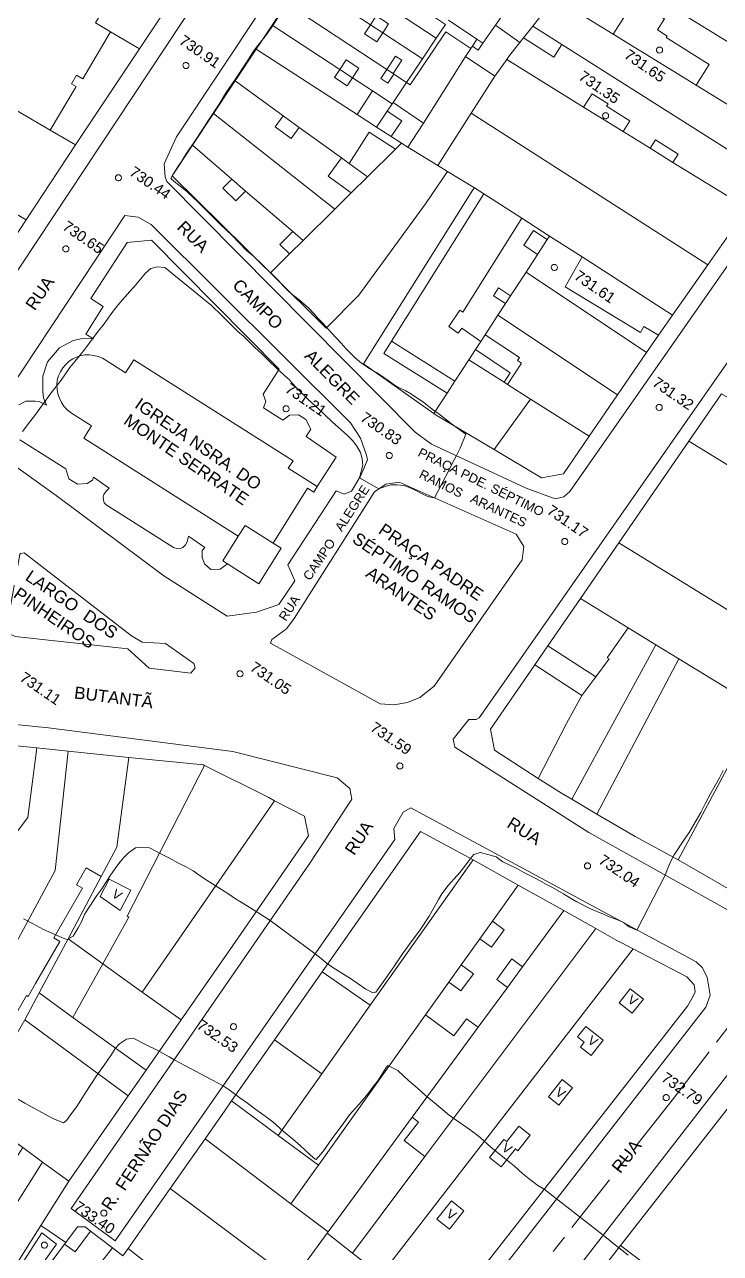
# Model space of a CAD drawing. Header units: metres. Extents: x 322294 to 7190115, y 7390841 to 10157759.
# Drawn here: x 322822.5 to 322936.9, y 7393247.5 to 7393449.4 of the extents above; entities that cross this region are included whole.
import ezdxf
from ezdxf.enums import TextEntityAlignment as Align

# ---------------------------------------------------------------- set-up
doc = ezdxf.new("R2010")
doc.units = ezdxf.units.M
doc.linetypes.add('T09', pattern=[17, 10, -2, 3, -2])
doc.layers.get('0').update_dxf_attribs({"lineweight": 18})
for name, color, linetype, lineweight in [('100_SIST_VIARIO_MEIO_FIO', 1, 'Continuous', 18), ('106_PRACAS_PARQUES_TOP', 7, 'Continuous', 18), ('160_P_SIMP_ASF_TOP', 7, 'Continuous', 18), ('206_MURO_E_MURO_ARRIMO', 7, 'Continuous', 18), ('214_PROJ_BEIRAL_EDIF', 10, 'Continuous', 18), ('216_EDIF_NOTAVEL', 2, 'Continuous', 18), ('218_EDIF_NOTAVEL_TOP', 7, 'Continuous', 18), ('508_LM_SETOR_FISCAL', 136, 'T09', 18), ('604_CURVA_INTERM', 7, 'Continuous', 18), ('606_PTO_COTADO', 7, 'Continuous', 18), ('608_PTO_COTADO_INTERVIA', 1, 'Continuous', 18), ('626_SEGM_CURVA_INTERM', 7, 'Continuous', 18)]:
    doc.layers.add(name, color=color, linetype=linetype, lineweight=lineweight)
doc.styles.add('Style-Arial', font='arial.ttf', dxfattribs={"height": 1.75})

# ---------------------------------------------------------------- blocks, each defined once
blk = doc.blocks.new('SP09')
at = {"color": 0, "linetype": 'Continuous'}
blk.add_lwpolyline([(-0.03, -0.51), (-0.14, -0.49), (-0.24, -0.46), (-0.31, -0.42), (-0.35, -0.39), (-0.42, -0.31), (-0.47, -0.24), (-0.51, -0.15), (-0.52, -0.09), (-0.52, 0.03), (-0.51, 0.11), (-0.48, 0.2), (-0.44, 0.27), (-0.4, 0.33), (-0.32, 0.39), (-0.23, 0.44), (-0.15, 0.48), (-0.1, 0.48), (-0.03, 0.48), (0.08, 0.48), (0.19, 0.44), (0.27, 0.4), (0.35, 0.32), (0.41, 0.23), (0.46, 0.11), (0.48, 0.03), (0.48, -0.03), (0.47, -0.08), (0.44, -0.21), (0.38, -0.3), (0.31, -0.38), (0.23, -0.44), (0.1, -0.49), (0.02, -0.51)], close=True, dxfattribs=at)
blk = doc.blocks.new('SP10')
at = {"color": 0, "linetype": 'Continuous'}
blk.add_lwpolyline([(-0.03, -0.51), (-0.14, -0.49), (-0.24, -0.46), (-0.31, -0.42), (-0.35, -0.39), (-0.42, -0.31), (-0.47, -0.24), (-0.51, -0.15), (-0.52, -0.09), (-0.52, 0.03), (-0.51, 0.11), (-0.48, 0.2), (-0.44, 0.27), (-0.4, 0.33), (-0.32, 0.39), (-0.23, 0.44), (-0.15, 0.48), (-0.1, 0.48), (-0.03, 0.48), (0.08, 0.48), (0.19, 0.44), (0.27, 0.4), (0.35, 0.32), (0.41, 0.23), (0.46, 0.11), (0.48, 0.03), (0.48, -0.03), (0.47, -0.08), (0.44, -0.21), (0.38, -0.3), (0.31, -0.38), (0.23, -0.44), (0.1, -0.49), (0.02, -0.51)], close=True, dxfattribs=at)

msp = doc.modelspace()

# ---------------------------------------------------------------- linework, layer by layer
at = {"layer": '100_SIST_VIARIO_MEIO_FIO'}
for points in [[(322716.848, 7393544.466), (322784.438, 7393504.341), (322852.286, 7393464.245), (322853.64, 7393457.744), (322808.55, 7393389.808), (322806.057, 7393388.209), (322803.095, 7393388.157), (322801.716, 7393388.735), (322698.636, 7393453.14), (322664.209, 7393474.615), (322663.254, 7393476.628), (322663.354, 7393478.853), (322663.8, 7393479.879), (322711.666, 7393543.317), (322713.616, 7393544.405), (322716.574, 7393544.536)], [(322847.495, 7393430.969), (322845.464, 7393426.544), (322845.645, 7393424.317), (322845.906, 7393423.614), (322886.75, 7393382.448), (322889.405, 7393380.496), (322905.017, 7393373.258), (322909.758, 7393371.497), (322911.202, 7393371.824), (322912.169, 7393372.7), (322968.022, 7393452.599), (322971.487, 7393457.984), (322971.647, 7393460.947), (322970.342, 7393463.613), (322969.787, 7393464.177), (322900.535, 7393503.328), (322898.313, 7393503.566), (322896.173, 7393502.921), (322894.452, 7393501.494), (322875.46, 7393472.999)], [(322878.898, 7393377.913), (322877.82, 7393375.316), (322876.258, 7393372.759), (322875.088, 7393372.282), (322873.722, 7393372.788), (322865.791, 7393360.626), (322866.942, 7393358.018), (322864.301, 7393354.156), (322860.633, 7393352.866), (322855.85, 7393352.207), (322845.395, 7393358.813), (322827.712, 7393372.044), (322821.9, 7393376.226), (322817.819, 7393379.062), (322816.645, 7393381.621), (322816.793, 7393384.19), (322817.153, 7393385.195), (322839.014, 7393418.045), (322841.21, 7393417.766), (322843.336, 7393416.547), (322876.094, 7393383.956), (322877.758, 7393381.469), (322878.76, 7393378.65)], [(322902.549, 7393343.039), (322945.561, 7393404.558), (322947.631, 7393405.283), (322948.668, 7393405.029), (323009.123, 7393371.884), (323044.468, 7393352.023), (323044.917, 7393349.062), (323044.854, 7393346.816), (323044.33, 7393344.883), (323002.717, 7393326.797), (322944.001, 7393302), (322941.05, 7393302.324), (322915.304, 7393316.696), (322893.281, 7393330.69), (322892.983, 7393331.984), (322895.546, 7393335.227), (322896.788, 7393335.217), (322897.281, 7393335.509)], [(322866.839, 7393351.854), (322865.571, 7393350.147), (322863.183, 7393348.354), (322862.951, 7393347.787), (322880.997, 7393337.83), (322883.235, 7393337.655), (322885.452, 7393338.007), (322887.525, 7393338.867), (322889.87, 7393340.718), (322904.343, 7393361.443), (322904.599, 7393363.641), (322903.349, 7393365.698), (322884.121, 7393374.219), (322881.915, 7393373.877), (322880.049, 7393372.65)], [(322821.739, 7393362.322), (322819.6, 7393350.545), (322820.048, 7393349.309), (322820.979, 7393348.886), (322839.511, 7393346.872), (322842.97, 7393343.663), (322849.83, 7393342.853), (322850.546, 7393343.737), (322850.366, 7393344.417), (322845.709, 7393347.736), (322841.87, 7393347.952), (322840.069, 7393348.987), (322822.434, 7393362.61), (322821.835, 7393362.522)]]:
    msp.add_lwpolyline(points, close=True, dxfattribs=at)
for points in [[(322845.82, 7393277.494), (322869.308, 7393311.441), (322876.311, 7393322.163), (322875.992, 7393323.913), (322873.887, 7393325.643), (322856.731, 7393329.988), (322826.451, 7393333.86), (322785.221, 7393338.05), (322784.035, 7393337.27), (322779.64, 7393321.72)], [(322898.812, 7393242.082), (322934.533, 7393287.957), (322935.258, 7393289.937), (322934.773, 7393292.918), (322933.916, 7393294.489), (322932.921, 7393295.397), (322886.008, 7393320.7), (322884.754, 7393319.999), (322883.209, 7393317.349), (322883.417, 7393315.522), (322853.356, 7393272.459)], [(323070.468, 7393193.482), (323070.103, 7393196.95), (323034.553, 7393237.294), (323031.912, 7393239.941), (323029.035, 7393242.338), (323025.949, 7393244.464), (323022.007, 7393246.63), (322979.757, 7393269.771), (322950.786, 7393285.594), (322948.179, 7393286.065), (322945.294, 7393285.586), (322944.425, 7393284.945), (322906.903, 7393236.675)]]:
    msp.add_lwpolyline(points, dxfattribs=at)
at = {"layer": '100_SIST_VIARIO_MEIO_FIO', "flags": 128}
for points in [[(322853.356, 7393272.459), (322837.382, 7393249.577), (322830.177, 7393254.885), (322845.82, 7393277.494)], [(322823.156, 7393242.571), (322827.739, 7393249.036), (322825.346, 7393250.891), (322818.776, 7393240.639)]]:
    msp.add_lwpolyline(points, dxfattribs=at)
at = {"layer": '206_MURO_E_MURO_ARRIMO'}
for p, q in [((322899.946, 7393449.309), (322903.146, 7393453.859)), ((322892.212, 7393450.15), (322896.9, 7393447.031)), ((322830.897, 7393429.632), (322841.383, 7393445.437)), ((322896.9, 7393447.031), (322897.884, 7393446.377)), ((322926.776, 7393398.389), (322924.77, 7393395.525)), ((322889.823, 7393385.536), (322878.267, 7393393.657)), ((322915.356, 7393381.811), (322911.105, 7393375.617)), ((322907.527, 7393374.939), (322899.725, 7393379.59)), ((322911.105, 7393375.617), (322907.527, 7393374.939)), ((322829.275, 7393249.291), (322831.19, 7393251.884)), ((322831.19, 7393251.884), (322832.464, 7393251.86)), ((322832.464, 7393251.86), (322833.345, 7393251.184)), ((322829.082, 7393249.029), (322829.275, 7393249.291))]:
    msp.add_line(p, q, dxfattribs=at)
for points in [[(322881.395, 7393448.057), (322879.37, 7393449.385)], [(322904.548, 7393447.204), (322906.085, 7393449.147)], [(322896.9, 7393447.031), (322896.152, 7393445.874)], [(322876.454, 7393440.669), (322874.362, 7393442.041)], [(322882.095, 7393442.042), (322883.108, 7393441.377)], [(322882.146, 7393435.178), (322882.966, 7393436.397)], [(322878.909, 7393424.396), (322875.861, 7393426.599)], [(322878.267, 7393393.657), (322896.223, 7393422.248), (322896.469, 7393422.602)], [(322908.471, 7393414.085), (322906.876, 7393411.643)], [(322829.652, 7393299.224), (322825.353, 7393291.172)]]:
    msp.add_lwpolyline(points, dxfattribs=at)
at = {"layer": '206_MURO_E_MURO_ARRIMO', "flags": 128}
for points in [[(322825.353, 7393291.172), (322824.892, 7393290.308)], [(322829.275, 7393249.291), (322825.203, 7393252.122)]]:
    msp.add_lwpolyline(points, dxfattribs=at)
at = {"layer": '214_PROJ_BEIRAL_EDIF'}
for points in [[(322922.061, 7393464.431), (322957.607, 7393442.47), (322953.784, 7393436.98), (322915.015, 7393460.787), (322919.162, 7393466.222)], [(322836.637, 7393448.238), (322834.169, 7393449.694), (322837.565, 7393455.45), (322835.972, 7393456.39), (322838.195, 7393460.158), (322837.572, 7393460.525), (322840.056, 7393464.736), (322850.212, 7393458.745), (322841.383, 7393445.437)], [(322891.727, 7393449.429), (322888.413, 7393451.603), (322888.904, 7393452.351), (322889.529, 7393453.289), (322873.13, 7393464.2), (322870.442, 7393460.159), (322890.219, 7393447.186)], [(322826.731, 7393432.07), (322830.897, 7393429.632), (322822.742, 7393417.34), (322798.153, 7393431.734), (322792.484, 7393435.052), (322767.083, 7393449.922), (322775.207, 7393462.231)], [(322879.37, 7393449.385), (322880.325, 7393450.842), (322882.35, 7393449.513), (322881.395, 7393448.057), (322887.925, 7393443.773), (322890.219, 7393447.186), (322870.442, 7393460.159), (322868.164, 7393456.736)], [(322919.307, 7393447.853), (322909.669, 7393453.782), (322915.015, 7393460.787), (322953.784, 7393436.98), (322948.923, 7393430.001), (322948.742, 7393429.742), (322932.95, 7393439.459), (322935.076, 7393442.822), (322928.029, 7393447.278), (322928.18, 7393447.518), (322926.58, 7393448.531), (322927.734, 7393450.357), (322926.044, 7393451.425), (322926.292, 7393451.818), (322924.234, 7393453.12), (322923.846, 7393452.507), (322921.319, 7393454.106), (322919.639, 7393451.45), (322921.027, 7393450.573)], [(322879.37, 7393449.385), (322868.164, 7393456.736), (322865.591, 7393452.868), (322882.095, 7393442.042), (322883.522, 7393444.218), (322884.536, 7393443.553), (322883.108, 7393441.377), (322883.247, 7393441.286), (322885.333, 7393439.918), (322887.925, 7393443.773), (322881.395, 7393448.057), (322880.421, 7393446.572), (322878.396, 7393447.9)], [(322910.879, 7393446.115), (322906.085, 7393449.147), (322907.417, 7393450.83), (322909.669, 7393453.782), (322919.307, 7393447.853), (322932.95, 7393439.459), (322948.742, 7393429.742), (322945.067, 7393424.496)], [(322885.333, 7393439.918), (322883.1, 7393436.597), (322882.966, 7393436.397), (322879.728, 7393438.521), (322876.454, 7393440.669), (322877.472, 7393442.221), (322875.38, 7393443.593), (322874.362, 7393442.041), (322863.241, 7393449.336), (322865.591, 7393452.868), (322882.095, 7393442.042), (322881.114, 7393440.546), (322882.267, 7393439.79), (322883.247, 7393441.286)], [(322874.362, 7393442.041), (322873.49, 7393440.712), (322875.582, 7393439.34), (322876.454, 7393440.669), (322879.728, 7393438.521), (322877.183, 7393434.642), (322860.6, 7393445.367), (322863.241, 7393449.336)], [(322885.333, 7393439.918), (322883.1, 7393436.597), (322888.106, 7393433.231), (322889.822, 7393435.898), (322895.034, 7393444.144), (322895.896, 7393445.477), (322891.771, 7393448.221), (322885.933, 7393439.518)], [(322896.152, 7393445.874), (322895.896, 7393445.477), (322895.034, 7393444.144), (322899.839, 7393440.914), (322901.786, 7393443.646), (322902.27, 7393444.324), (322903.973, 7393446.477), (322899.946, 7393449.309), (322897.884, 7393446.377), (322897.121, 7393445.229)], [(322884.494, 7393429.913), (322883.48, 7393428.912), (322879.163, 7393431.704), (322875.861, 7393426.599), (322874.601, 7393427.509), (322867.683, 7393432.507), (322865.039, 7393434.418), (322857.122, 7393440.139), (322860.6, 7393445.367), (322877.183, 7393434.642), (322880.391, 7393432.567), (322882.811, 7393431.002)], [(322910.879, 7393446.115), (322909.562, 7393444.033), (322904.548, 7393447.204), (322903.973, 7393446.477), (322902.27, 7393444.324), (322901.786, 7393443.646), (322914.434, 7393435.843), (322915.831, 7393438.054), (322918.466, 7393436.387), (322918.219, 7393435.996), (322922.047, 7393433.576), (322920.942, 7393431.828), (322925.364, 7393429.1), (322926.238, 7393430.483), (322929.987, 7393428.113), (322929.138, 7393426.772), (322941.373, 7393419.224), (322945.067, 7393424.496)], [(322888.106, 7393433.231), (322885.544, 7393429.249), (322890.447, 7393426.269), (322895.933, 7393434.825), (322899.839, 7393440.914), (322895.034, 7393444.144), (322889.822, 7393435.898)], [(322929.138, 7393426.772), (322925.364, 7393429.1), (322920.942, 7393431.828), (322914.434, 7393435.843), (322901.786, 7393443.646), (322899.839, 7393440.914), (322895.933, 7393434.825), (322934.861, 7393409.929), (322941.373, 7393419.224)], [(322865.039, 7393434.418), (322857.122, 7393440.139), (322853.58, 7393434.816), (322873.542, 7393419.096), (322876.238, 7393421.759), (322872.433, 7393424.508), (322874.601, 7393427.509), (322867.683, 7393432.507), (322866.356, 7393430.67), (322863.712, 7393432.581)], [(322856.576, 7393424.019), (322858.852, 7393422.064), (322866.615, 7393415.394), (322868.315, 7393413.934), (322873.542, 7393419.096), (322853.58, 7393434.816), (322850.099, 7393429.584)], [(322882.146, 7393435.178), (322880.391, 7393432.567), (322882.811, 7393431.002), (322884.538, 7393433.57)], [(322908.842, 7393414.653), (322914.176, 7393411.227), (322929.068, 7393401.66), (322934.861, 7393409.929), (322895.933, 7393434.825), (322890.447, 7393426.269), (322892.047, 7393425.295), (322896.469, 7393422.602), (322898.029, 7393421.6), (322904.278, 7393417.586)], [(322805.64, 7393415.115), (322798.113, 7393420.036), (322794.626, 7393422.316), (322798.468, 7393428.827), (322796.907, 7393429.748), (322798.153, 7393431.734), (322822.742, 7393417.34), (322816.598, 7393407.95), (322809.113, 7393412.844), (322807.252, 7393414.06)], [(322866.07, 7393411.716), (322862.929, 7393408.614), (322846.77, 7393424.58), (322850.099, 7393429.584), (322856.576, 7393424.019), (322855.107, 7393422.532), (322857.236, 7393420.428), (322858.852, 7393422.064), (322866.615, 7393415.394), (322864.507, 7393413.261)], [(322892.047, 7393425.295), (322888.421, 7393419.95), (322877.463, 7393404.949), (322872.115, 7393399.537), (322862.929, 7393408.614), (322866.07, 7393411.716), (322868.315, 7393413.934), (322873.542, 7393419.096), (322876.238, 7393421.759), (322878.909, 7393424.396), (322883.48, 7393428.912), (322884.494, 7393429.913), (322885.544, 7393429.249), (322890.447, 7393426.269)], [(322904.278, 7393417.586), (322898.029, 7393421.6), (322882.834, 7393397.406), (322893.288, 7393390.841), (322895.567, 7393394.329), (322896.66, 7393396.002), (322897.548, 7393397.362), (322894.387, 7393399.533), (322893.829, 7393398.721), (322892.252, 7393399.804), (322894.092, 7393402.484), (322894.593, 7393402.14)], [(322904.278, 7393417.586), (322894.593, 7393402.14), (322894.092, 7393402.484), (322892.252, 7393399.804), (322893.829, 7393398.721), (322894.387, 7393399.533), (322897.548, 7393397.362), (322898.259, 7393398.45), (322900.359, 7393401.666), (322901.596, 7393403.56), (322899.609, 7393404.858), (322900.448, 7393406.142), (322902.435, 7393404.844), (322904.972, 7393408.728), (322906.876, 7393411.643), (322904.583, 7393413.141), (322906.178, 7393415.583), (322908.471, 7393414.085), (322908.842, 7393414.653)], [(322914.176, 7393411.227), (322929.068, 7393401.66), (322926.776, 7393398.389), (322924.363, 7393399.786), (322923.801, 7393398.815), (322911.424, 7393406.293)], [(322901.596, 7393403.56), (322902.435, 7393404.844), (322904.972, 7393408.728), (322924.77, 7393395.525), (322919.996, 7393388.57), (322900.359, 7393401.666)], [(322898.259, 7393398.45), (322903.873, 7393394.706), (322903.549, 7393394.221), (322904.246, 7393393.756), (322901.927, 7393390.279), (322905.684, 7393387.888), (322915.356, 7393381.811), (322919.996, 7393388.57), (322900.359, 7393401.666)], [(322891.976, 7393388.832), (322893.288, 7393390.841), (322882.834, 7393397.406), (322881.559, 7393395.374)], [(322895.567, 7393394.329), (322896.66, 7393396.002), (322902.383, 7393392.185), (322901.355, 7393390.644)], [(322895.567, 7393394.329), (322893.288, 7393390.841), (322891.976, 7393388.832), (322889.823, 7393385.536), (322890.216, 7393385.259), (322899.725, 7393379.59), (322905.684, 7393387.888), (322901.927, 7393390.279), (322901.355, 7393390.644)], [(322957.706, 7393376.917), (322954.827, 7393373.102), (322955.672, 7393372.628), (322957.033, 7393375.055), (322958.99, 7393373.958), (322958.181, 7393372.515), (322956.928, 7393370.28), (322954.958, 7393366.768), (322952.734, 7393368.104), (322931.744, 7393380.968), (322937.107, 7393388.754), (322950.924, 7393380.814), (322955.652, 7393378.097)], [(322931.744, 7393380.968), (322920.233, 7393364.257), (322948.79, 7393346.683), (322949.704, 7393346.121), (322959.398, 7393364.101), (322954.958, 7393366.768), (322952.734, 7393368.104)], [(322913.921, 7393355.094), (322921.757, 7393350.305), (322926.303, 7393347.526), (322930.094, 7393345.209), (322943.448, 7393337.047), (322948.79, 7393346.683), (322920.233, 7393364.257)], [(322959.624, 7393340.014), (322960.108, 7393340.856), (322969.679, 7393357.925), (322964.377, 7393361.11), (322959.398, 7393364.101), (322949.704, 7393346.121), (322948.79, 7393346.683), (322943.448, 7393337.047), (322939.627, 7393330.154), (322930.006, 7393312.162), (322940.98, 7393305.805), (322953.319, 7393328.548), (322958.162, 7393337.473)], [(322913.921, 7393355.094), (322921.757, 7393350.305), (322918.321, 7393345.347), (322918.615, 7393345.183), (322916.431, 7393342.253), (322908.569, 7393347.325)], [(322906.99, 7393325.556), (322910.811, 7393323.11), (322912.499, 7393322.121), (322926.303, 7393347.526), (322921.757, 7393350.305), (322918.321, 7393345.347), (322918.615, 7393345.183), (322916.431, 7393342.253), (322914.16, 7393339.204), (322911.637, 7393334.581)], [(322908.569, 7393347.325), (322916.431, 7393342.253), (322914.16, 7393339.204), (322906.416, 7393344.2)], [(322930.094, 7393345.209), (322916.627, 7393319.699), (322912.499, 7393322.121), (322926.303, 7393347.526)], [(322930.006, 7393312.162), (322939.627, 7393330.154), (322943.448, 7393337.047), (322930.094, 7393345.209), (322916.627, 7393319.699), (322922.894, 7393316.022)], [(322906.99, 7393325.556), (322911.637, 7393334.581), (322914.16, 7393339.204), (322906.416, 7393344.2), (322899.144, 7393333.643), (322899.759, 7393330.184)], [(322824.51, 7393330.572), (322819.037, 7393331.151), (322817.115, 7393317.471), (322816.355, 7393317.589), (322815.484, 7393313.672), (322818.362, 7393313.032), (322823.057, 7393319.159)], [(322835.113, 7393309.454), (322837.688, 7393314.275), (322839.642, 7393328.971), (322851.937, 7393327.768), (322852.085, 7393327.694), (322839.386, 7393302.917), (322839.64, 7393302.741), (322835.378, 7393295.107), (322829.652, 7393299.224)], [(322852.085, 7393327.694), (322839.386, 7393302.917), (322839.64, 7393302.741), (322835.378, 7393295.107), (322841.837, 7393290.463), (322863.62, 7393321.892), (322862.655, 7393322.394)], [(322848.233, 7393285.865), (322858.115, 7393300.057), (322869.224, 7393316.116), (322868.552, 7393319.327), (322863.62, 7393321.892), (322841.837, 7393290.463)], [(322871.426, 7393293.777), (322879.354, 7393288.302), (322896.266, 7393312.195), (322887.604, 7393316.834)], [(322888.441, 7393286.703), (322870.827, 7393262.037), (322864.217, 7393266.915), (322871.384, 7393277.041), (322879.354, 7393288.302), (322896.266, 7393312.195), (322903.678, 7393308.04), (322899.443, 7393302.11), (322897.365, 7393299.199), (322894.317, 7393294.932), (322892.298, 7393292.104)], [(322839.975, 7393307.205), (322836.418, 7393309.028), (322834.954, 7393306.172), (322838.249, 7393303.838)], [(322899.443, 7393302.11), (322903.678, 7393308.04), (322911.163, 7393303.844), (322904.393, 7393294.615), (322902.642, 7393295.899), (322900.149, 7393292.5), (322901.9, 7393291.216), (322897.096, 7393284.668), (322895.169, 7393286.081), (322893.111, 7393283.277), (322888.441, 7393286.703), (322892.298, 7393292.104), (322894.27, 7393290.657), (322896.326, 7393293.459), (322894.317, 7393294.932), (322897.365, 7393299.199), (322899.265, 7393297.805), (322901.38, 7393300.689)], [(322888.336, 7393263.429), (322884.942, 7393266.09), (322887.288, 7393269.082), (322886.256, 7393269.891), (322897.096, 7393284.668), (322901.9, 7393291.216), (322904.393, 7393294.615), (322911.163, 7393303.844), (322916.425, 7393300.893)], [(322899.443, 7393302.11), (322897.365, 7393299.199), (322899.265, 7393297.805), (322901.38, 7393300.689)], [(322894.317, 7393294.932), (322892.298, 7393292.104), (322894.27, 7393290.657), (322896.326, 7393293.459)], [(322901.9, 7393291.216), (322904.393, 7393294.615), (322902.642, 7393295.899), (322900.149, 7393292.5)], [(322871.426, 7393293.777), (322863.601, 7393282.625), (322871.384, 7393277.041), (322879.354, 7393288.302)], [(322922.099, 7393291.004), (322920.271, 7393288.672), (322922.447, 7393286.967), (322924.275, 7393289.299)], [(322914.791, 7393284.8), (322913.454, 7393283.094), (322914.544, 7393282.24), (322913.906, 7393281.427), (322915.705, 7393280.017), (322917.679, 7393282.536)], [(322856.549, 7393272.574), (322863.601, 7393282.625), (322871.384, 7393277.041), (322864.217, 7393266.915)], [(322929.925, 7393241.679), (322920.529, 7393248.837), (322946.477, 7393282.02), (322949.595, 7393282.988), (322963.333, 7393275.511), (322934.47, 7393238.216)], [(322910.894, 7393276.11), (322912.634, 7393274.746), (322910.382, 7393271.873), (322908.642, 7393273.237)], [(322903.806, 7393268.432), (322905.674, 7393266.968), (322903.648, 7393264.382), (322903.218, 7393264.719), (322900.896, 7393261.757), (322898.977, 7393263.262), (322901.323, 7393266.255), (322901.804, 7393265.878)], [(322892.694, 7393256.138), (322894.753, 7393254.524), (322892.387, 7393251.505), (322890.328, 7393253.119)], [(322920.529, 7393248.837), (322929.925, 7393241.679), (322925.903, 7393236.481), (322916.536, 7393243.73)]]:
    msp.add_lwpolyline(points, close=True, dxfattribs=at)
for points in [[(322775.207, 7393462.231), (322826.731, 7393432.07), (322830.972, 7393439.257), (322830.223, 7393439.699), (322831.053, 7393441.104), (322832.073, 7393440.502), (322836.637, 7393448.238), (322834.169, 7393449.694)], [(322818.362, 7393313.032), (322823.057, 7393319.159), (322824.51, 7393330.572), (322829.683, 7393330.025), (322827.515, 7393310.429), (322819.289, 7393295.224)], [(322819.289, 7393295.224), (322827.515, 7393310.429), (322829.683, 7393330.025), (322839.642, 7393328.971), (322837.688, 7393314.275), (322835.113, 7393309.454)], [(322835.113, 7393309.454), (322832.638, 7393310.878), (322831.031, 7393308.085), (322832.026, 7393307.513), (322827.327, 7393299.344), (322828.31, 7393298.779), (322824.328, 7393291.857)], [(322888.336, 7393263.429), (322916.425, 7393300.893), (322919.927, 7393298.931), (322922.601, 7393297.533), (322886.18, 7393250.523)], [(322886.18, 7393250.523), (322922.601, 7393297.533), (322931.391, 7393292.943), (322932.633, 7393291.657), (322932.798, 7393290.516), (322932.401, 7393289.657), (322931.54, 7393288.149), (322896.588, 7393243.568)], [(322843.49, 7393279.052), (322848.233, 7393285.865), (322841.837, 7393290.463), (322835.378, 7393295.107), (322831.058, 7393287.359)], [(322886.256, 7393269.891), (322897.096, 7393284.668), (322895.169, 7393286.081), (322893.111, 7393283.277), (322888.441, 7393286.703), (322870.827, 7393262.037), (322870.221, 7393261.188)], [(322856.549, 7393272.574), (322855.475, 7393271.042)], [(322870.221, 7393261.188), (322870.827, 7393262.037), (322864.217, 7393266.915), (322856.549, 7393272.574)], [(322876.697, 7393256.86), (322886.256, 7393269.891)], [(322881.17, 7393253.872), (322888.336, 7393263.429)]]:
    msp.add_lwpolyline(points, dxfattribs=at)
at = {"layer": '214_PROJ_BEIRAL_EDIF', "flags": 128}
for points in [[(322824.328, 7393291.857), (322823.102, 7393289.726), (322822.835, 7393289.88), (322817.901, 7393281.304), (322817.32, 7393281.639), (322814.85, 7393277.345), (322810.737, 7393279.71), (322815.879, 7393288.919), (322819.289, 7393295.224)], [(322831.058, 7393287.359), (322830.467, 7393286.3), (322842.509, 7393277.643)], [(322842.509, 7393277.643), (322843.49, 7393279.052)], [(322855.475, 7393271.042), (322852.18, 7393266.346), (322866.288, 7393255.681), (322870.221, 7393261.188)], [(322870.221, 7393261.188), (322866.288, 7393255.681), (322872.428, 7393251.04), (322876.697, 7393256.86)], [(322886.18, 7393250.523), (322881.085, 7393243.947), (322876.452, 7393247.579), (322881.17, 7393253.872)], [(322883.562, 7393242.006), (322881.085, 7393243.947), (322886.18, 7393250.523)]]:
    msp.add_lwpolyline(points, dxfattribs=at)
for points in [[(322830.467, 7393286.3), (322842.509, 7393277.643), (322839.56, 7393273.408), (322822.527, 7393285.881), (322824.892, 7393290.308)], [(322825.446, 7393262.529), (322822.203, 7393264.892), (322813.923, 7393270.924), (322815.871, 7393274.309), (322822.527, 7393285.881), (322839.56, 7393273.408), (322829.785, 7393259.368)], [(322825.446, 7393262.529), (322829.785, 7393259.368), (322825.203, 7393252.122), (322821.057, 7393245.566), (322808.637, 7393252.985), (322809.886, 7393255.266), (322806.137, 7393257.387), (322813.923, 7393270.924), (322822.203, 7393264.892), (322816.063, 7393255.42), (322819.716, 7393253.383)], [(322852.18, 7393266.346), (322866.288, 7393255.681), (322872.428, 7393251.04), (322872.285, 7393250.845), (322866.631, 7393243.137), (322862.519, 7393246.208), (322846.463, 7393258.199)], [(322847.448, 7393242.158), (322852.468, 7393238.271), (322855.062, 7393236.262), (322858.28, 7393240.553), (322862.519, 7393246.208), (322846.463, 7393258.199), (322839.517, 7393248.299), (322842.602, 7393245.91)], [(322829.082, 7393249.029), (322830.825, 7393247.75), (322833.345, 7393251.184), (322836.948, 7393248.421), (322829.653, 7393239.122), (322824.536, 7393242.875)], [(322883.562, 7393242.006), (322885.358, 7393240.598), (322890.871, 7393236.276), (322886.562, 7393230.781), (322884.099, 7393227.704), (322865.825, 7393242.04), (322866.631, 7393243.137), (322872.285, 7393250.845), (322876.452, 7393247.579), (322881.085, 7393243.947)], [(322829.653, 7393239.122), (322828.224, 7393237.3), (322832.954, 7393233.611), (322842.602, 7393245.91), (322839.517, 7393248.299), (322838.674, 7393247.097), (322836.948, 7393248.421)]]:
    msp.add_lwpolyline(points, close=True, dxfattribs=at)
at = {"layer": '216_EDIF_NOTAVEL'}
msp.add_lwpolyline([(322821.729, 7393381.157), (322829.296, 7393376.429), (322829.811, 7393374.757), (322831.184, 7393373.91), (322832.82, 7393373.997), (322833.669, 7393374.542), (322833.821, 7393375.025), (322836.391, 7393373.265), (322835.9, 7393372.762), (322835.555, 7393372.184), (322835.457, 7393371.748), (322835.459, 7393371.264), (322835.591, 7393370.842), (322835.916, 7393370.485), (322836.388, 7393370.242), (322847.016, 7393363.509), (322847.722, 7393363.249), (322848.137, 7393363.313), (322848.54, 7393363.495), (322848.993, 7393363.926), (322849.262, 7393364.422), (322849.456, 7393365.377), (322852.132, 7393363.518), (322851.693, 7393362.976), (322851.7, 7393361.824), (322852.093, 7393360.806), (322853.137, 7393359.902), (322854.648, 7393359.943), (322855.881, 7393360.801), (322855.09, 7393361.303), (322857.65, 7393365.344), (322832.244, 7393381.44), (322833.522, 7393383.457), (322830.036, 7393385.666), (322829.469, 7393386.155), (322828.973, 7393386.717), (322828.556, 7393387.339), (322828.227, 7393388.013), (322827.99, 7393388.724), (322827.852, 7393389.46), (322827.813, 7393390.209), (322827.878, 7393390.976), (322828.085, 7393391.696), (322828.391, 7393392.38), (322828.79, 7393393.015), (322829.274, 7393393.587), (322829.833, 7393394.085), (322830.457, 7393394.5), (322831.133, 7393394.824), (322831.674, 7393395.005), (322832.414, 7393395.125), (322833.163, 7393395.143), (322833.908, 7393395.058), (322834.634, 7393394.873), (322835.327, 7393394.589), (322835.621, 7393394.434), (322839.128, 7393392.212), (322840.476, 7393394.339), (322866.663, 7393377.749), (322865.876, 7393376.507), (322870.624, 7393373.5), (322873.744, 7393378.347), (322868.805, 7393381.737), (322869.568, 7393382.925), (322868.749, 7393384.537), (322867.56, 7393385.271), (322866.067, 7393385.251), (322865.002, 7393384.407), (322861.8, 7393386.445), (322862.154, 7393387.473), (322861.757, 7393388.704), (322864.395, 7393392.806), (322843.367, 7393414), (322839.382, 7393413.602), (322833.409, 7393404.379), (322835.428, 7393403.067), (322832.582, 7393398.547), (322833.866, 7393397.789), (322832.032, 7393397.846), (322830.485, 7393397.513), (322828.251, 7393396.309), (322826.258, 7393393.999), (322825.493, 7393391.644), (322825.487, 7393389.145), (322825.599, 7393388.1), (322826.12, 7393386.893), (322824.885, 7393387.487), (322824.267, 7393387.546), (322822.706, 7393387.553), (322821.542, 7393386.956)], dxfattribs=at)
for points in [[(322863.414, 7393364.179), (322858.774, 7393367.118), (322857.65, 7393365.344), (322832.244, 7393381.44), (322833.522, 7393383.457), (322830.036, 7393385.666), (322829.469, 7393386.155), (322828.973, 7393386.717), (322828.556, 7393387.339), (322828.227, 7393388.013), (322827.99, 7393388.724), (322827.852, 7393389.46), (322827.813, 7393390.209), (322827.878, 7393390.976), (322828.085, 7393391.696), (322828.391, 7393392.38), (322828.79, 7393393.015), (322829.274, 7393393.587), (322829.833, 7393394.085), (322830.457, 7393394.5), (322831.133, 7393394.824), (322831.674, 7393395.005), (322832.414, 7393395.125), (322833.163, 7393395.143), (322833.908, 7393395.058), (322834.634, 7393394.873), (322835.327, 7393394.589), (322835.621, 7393394.434), (322839.128, 7393392.212), (322840.476, 7393394.339), (322866.663, 7393377.749), (322865.876, 7393376.507), (322870.624, 7393373.5), (322870.048, 7393372.604), (322869.022, 7393373.263)], [(322855.881, 7393360.801), (322861.025, 7393357.543), (322864.71, 7393363.359), (322863.414, 7393364.179), (322858.774, 7393367.118), (322857.65, 7393365.344), (322855.09, 7393361.303)]]:
    msp.add_lwpolyline(points, close=True, dxfattribs=at)
at = {"layer": '508_LM_SETOR_FISCAL'}
msp.add_lwpolyline([(323249.5, 7393427.38), (323138.177, 7393379.414), (323124.581, 7393374.488), (323107.359, 7393366.72), (323088.046, 7393358.155), (323067.407, 7393348.928), (323049.784, 7393341.049), (323043.968, 7393338.606), (323013.419, 7393325.771), (322956.707, 7393301.175), (322945.558, 7393294.275), (322945.443, 7393294.126), (322929.199, 7393272.992), (322902.82, 7393239.404)], dxfattribs=at)
at = {"layer": '604_CURVA_INTERM', "elevation": 731}
for points in [[(322864.69, 7393451.42), (322863.363, 7393449.325), (322862.012, 7393447.398), (322861.325, 7393446.516), (322860.66, 7393445.719), (322860.156, 7393445.063), (322859.083, 7393443.308), (322857.13, 7393440.37), (322855.733, 7393438.338), (322854.481, 7393436.331), (322853.292, 7393434.523), (322852.663, 7393433.511), (322851.994, 7393432.487), (322850.289, 7393429.94), (322849.644, 7393429.002), (322848.974, 7393427.987), (322848.301, 7393426.888), (322847.6, 7393425.87), (322847.055, 7393425.007), (322846.582, 7393424.104), (322847.387, 7393423.42), (322848.325, 7393422.682), (322849.194, 7393421.963), (322851.091, 7393420.173), (322853.637, 7393417.666), (322854.658, 7393416.643), (322856.64, 7393414.73), (322859.058, 7393412.249), (322860.073, 7393411.398), (322861.742, 7393409.755), (322863.44, 7393408.202), (322864.134, 7393407.467), (322865.072, 7393406.439), (322865.92, 7393405.585), (322866.705, 7393404.903), (322867.658, 7393404.163), (322868.439, 7393403.531), (322869.208, 7393402.863), (322870.072, 7393401.941), (322870.742, 7393401.189), (322871.497, 7393400.415), (322872.953, 7393398.746), (322874.577, 7393397.047), (322875.356, 7393396.174), (322876.834, 7393394.698), (322877.658, 7393393.989), (322878.456, 7393393.381), (322879.381, 7393392.803), (322880.371, 7393392.228), (322881.392, 7393391.564), (322882.322, 7393390.921), (322883.269, 7393390.227), (322884.16, 7393389.737), (322885.093, 7393389.27), (322886.148, 7393388.68), (322887.032, 7393388.102), (322887.964, 7393387.465), (322889.757, 7393386.044), (322890.669, 7393385.404), (322891.597, 7393384.694), (322892.484, 7393383.984), (322893.319, 7393383.347), (322895.067, 7393382.118), (322894.129, 7393379.806), (322893.51, 7393378.593), (322893.149, 7393377.891)], [(322890.519, 7393372.777), (322889.935, 7393371.642), (322888.961, 7393371.844), (322888.131, 7393372.213), (322886.837, 7393372.866), (322885.834, 7393373.331), (322884.893, 7393373.683), (322883.787, 7393373.794), (322882.754, 7393373.795), (322881.808, 7393373.516), (322880.746, 7393373.109), (322877.593, 7393374.945), (322878.15, 7393377.023), (322878.019, 7393378.042), (322877.738, 7393379.075), (322877.17, 7393380.116), (322876.417, 7393381.074), (322875.589, 7393381.92), (322874.019, 7393383.34), (322873.16, 7393384.081), (322871.847, 7393385.359)], [(322891.764, 7393375.199), (322891.718, 7393375.109)]]:
    msp.add_lwpolyline(points, dxfattribs=at)
at = {"layer": '604_CURVA_INTERM', "flags": 128}
for points, elevation in [([(322865.944, 7393391.132), (322865.812, 7393391.278), (322865.052, 7393391.984), (322864.174, 7393392.717), (322862.387, 7393394.409), (322861.442, 7393395.345), (322860.384, 7393396.348), (322858.505, 7393398.197), (322857.593, 7393399.003), (322854.924, 7393401.589), (322853.226, 7393403.275), (322845.583, 7393409.523), (322844.3, 7393409.605), (322843.287, 7393409.309), (322842.419, 7393408.553), (322840.723, 7393406.576), (322839.799, 7393405.549), (322838.192, 7393403.712), (322837.468, 7393402.8), (322836.771, 7393401.879), (322836.164, 7393401.003), (322835.443, 7393400.018), (322834.636, 7393399.014), (322832.23, 7393395.867), (322831.529, 7393394.968), (322830.746, 7393394.066), (322829.948, 7393393.09), (322829.252, 7393392.019), (322828.501, 7393390.996), (322827.033, 7393389.122), (322826.419, 7393388.312), (322825.034, 7393386.347), (322824.368, 7393385.376), (322823.388, 7393384.144), (322822.172, 7393382.562)], 731), ([(322937.381, 7393326.882), (322936.777, 7393325.643), (322936.089, 7393324.387), (322935.419, 7393323.237), (322934.425, 7393321.379), (322933.701, 7393319.957), (322932.966, 7393318.651), (322931.784, 7393316.686), (322931.046, 7393315.574), (322930.471, 7393314.744), (322929.88, 7393313.831), (322929.303, 7393313.011), (322928.759, 7393311.948), (322928.312, 7393310.809), (322927.841, 7393309.655), (322923.212, 7393300.633), (322923.195, 7393300.599), (322921.923, 7393301.159), (322920.971, 7393301.875), (322919.879, 7393302.385), (322918.826, 7393302.763), (322917.696, 7393303.26), (322915.559, 7393304.154), (322913.336, 7393305.287), (322912.274, 7393305.896), (322911.158, 7393306.581), (322909.316, 7393307.648), (322908.233, 7393308.204), (322906.821, 7393308.998), (322904.633, 7393310.111), (322903.432, 7393310.743), (322902.292, 7393311.315), (322901.168, 7393311.85), (322900.044, 7393312.646), (322898.673, 7393313.043), (322897.419, 7393313.365), (322896.412, 7393313.082), (322895.811, 7393312.422), (322894.89, 7393311.154), (322894.06, 7393310.118), (322893.174, 7393309.067), (322892.183, 7393307.956), (322891.12, 7393306.584), (322890.6, 7393305.688), (322889.052, 7393302.938), (322887.562, 7393300.701), (322885.785, 7393298.298), (322884.675, 7393296.728), (322883.355, 7393294.78), (322881.795, 7393292.58), (322880.247, 7393290.463), (322879.795, 7393290.336), (322878.599, 7393290.915), (322876.119, 7393292.682), (322874.949, 7393293.388), (322873.192, 7393294.48), (322872.111, 7393295.261), (322871.258, 7393295.951), (322870.319, 7393296.759), (322862.908, 7393302.19), (322861.035, 7393303.427), (322858.143, 7393305.2), (322857.206, 7393305.771), (322856.109, 7393306.563), (322853.849, 7393307.95), (322852.966, 7393308.495), (322851.922, 7393309.172), (322850.219, 7393310.355), (322849.054, 7393311.008), (322848.019, 7393311.506), (322846.03, 7393312.63), (322845.124, 7393313.081), (322844.094, 7393313.621), (322843.061, 7393314.124), (322841.685, 7393314.215), (322840.767, 7393314.174), (322839.613, 7393313.323), (322838.765, 7393312.495), (322838.01, 7393311.604), (322837.397, 7393310.745), (322836.555, 7393309.509), (322835.862, 7393308.46), (322835.227, 7393307.416), (322834.415, 7393306.303), (322832.906, 7393304.072), (322832.366, 7393303.186), (322831.913, 7393302.106), (322831.333, 7393301.028), (322830.502, 7393299.646), (322829.535, 7393299.083), (322829.109, 7393299.217), (322825.613, 7393300.744), (322823.827, 7393301.723), (322822.353, 7393302.488)], 732), ([(322838.626, 7393282.302), (322838.114, 7393281.965), (322837.418, 7393281.167), (322836.795, 7393280.198), (322836.088, 7393279.178), (322835.409, 7393278.248), (322834.36, 7393276.717), (322832.585, 7393274.005), (322831.096, 7393271.675), (322830.075, 7393270.298), (322829.416, 7393269.336), (322828.907, 7393268.964), (322827.177, 7393269.666), (322822.556, 7393272.189), (322820.862, 7393273.212)], 733), ([(322838.626, 7393282.302), (322839.287, 7393282.738), (322840.379, 7393282.898), (322842.375, 7393281.848), (322844.313, 7393280.935), (322845.203, 7393280.409), (322846.278, 7393279.8), (322847.086, 7393279.323), (322855.148, 7393275.026), (322856.144, 7393274.397), (322857.895, 7393273.069), (322859.192, 7393272.174), (322860.558, 7393271.153), (322861.472, 7393270.51), (322863.328, 7393269.109), (322865.085, 7393267.567), (322866.568, 7393266.344), (322867.809, 7393265.253), (322869.456, 7393263.721), (322870.267, 7393263.008), (322870.473, 7393262.941), (322871.573, 7393264.206), (322873.029, 7393266.359), (322874.707, 7393268.565), (322875.931, 7393270.295), (322876.951, 7393271.373), (322877.914, 7393272.466), (322879.183, 7393274.012), (322879.911, 7393275.018), (322880.584, 7393275.871), (322881.958, 7393278.071), (322882.242, 7393278.383), (322883.902, 7393277.586), (322885.7, 7393275.881), (322887.047, 7393274.731), (322888.368, 7393273.507), (322889.894, 7393272.23), (322892.352, 7393270.232), (322893.668, 7393269.287), (322895.223, 7393268.222), (322896.626, 7393267.199), (322897.458, 7393266.513), (322899.188, 7393264.997), (322901.444, 7393263.185), (322903.047, 7393261.855), (322904.393, 7393260.664), (322905.776, 7393259.56), (322906.924, 7393258.69), (322907.944, 7393258.077), (322917.665, 7393250.52), (322918.815, 7393249.559), (322919.709, 7393248.877), (322921.745, 7393247.246)], 733)]:
    msp.add_lwpolyline(points, dxfattribs=dict(at, elevation=elevation))
at = {"layer": '626_SEGM_CURVA_INTERM', "elevation": 731}
for points in [[(322871.847, 7393385.359), (322871.47, 7393385.725), (322869.776, 7393387.208), (322869.008, 7393387.92), (322867.343, 7393389.627), (322866.529, 7393390.482), (322865.944, 7393391.132)], [(322893.149, 7393377.891), (322891.764, 7393375.199)], [(322891.718, 7393375.109), (322890.519, 7393372.777)]]:
    msp.add_lwpolyline(points, dxfattribs=at)

# ---------------------------------------------------------------- block references
at = {"layer": '606_PTO_COTADO', "rotation": 325.5688295630279}
for p in [(322926.957, 7393445.218, 731.655), (322849.078, 7393442.675, 730.91), (322918.082, 7393434.43, 731.355), (322829.33, 7393412.542, 730.65), (322909.65, 7393409.502, 731.615), (322865.528, 7393386.285, 731.215), (322926.898, 7393386.496, 731.325), (322915.111, 7393311.171, 732.04), (322856.879, 7393284.766, 732.53), (322928.04, 7393273.105, 732.795)]:
    msp.add_blockref('SP09', p, dxfattribs=at)
at = {"layer": '608_PTO_COTADO_INTERVIA', "rotation": 325.5688295630279}
for p in [(322837.966, 7393424.225, 730.44), (322882.515, 7393378.603, 730.835), (322911.357, 7393364.474, 731.16), (322857.96, 7393342.737, 731.05), (322884.253, 7393327.592, 731.595), (322835.577, 7393254.133, 733.4), (322825.795, 7393248.868, 733.615)]:
    msp.add_blockref('SP10', p, dxfattribs=at)

# ---------------------------------------------------------------- texts
at = {"layer": '106_PRACAS_PARQUES_TOP', "style": 'Style-Arial'}
for s, height, rotation, p in [('PRAÇA PDE.', 1.5, 333.7779, (322887.057, 7393378.594)), ('RAMOS', 1.5, 333.778, (322887.237, 7393375.018)), ('SÉPTIMO', 1.5, 333.778, (322898.985, 7393372.719)), ('ARANTES', 1.5, 334.56787, (322895.69, 7393371.032)), ('PRAÇA PADRE', 2, 325.56883, (322880.539, 7393365.95)), ('SÉPTIMO', 2, 325.56883, (322876.229, 7393364.479)), ('LARGO', 2, 325.64004, (322822.471, 7393358.275)), ('ARANTES', 2, 325.56883, (322878.453, 7393358.844)), ('PINHEIROS', 2, 325.64004, (322820.528, 7393355.441)), ('RAMOS', 2, 325.56883, (322887.531, 7393356.731)), ('DOS', 2, 325.64004, (322831.927, 7393351.8))]:
    msp.add_text(s, height=height, rotation=rotation, dxfattribs=at).set_placement(p)
at = {"layer": '160_P_SIMP_ASF_TOP', "style": 'Style-Arial'}
for s, height, rotation, p in [('RUA', 2, 315.12356, (322848.121, 7393416.669)), ('CAMPO', 2, 314.67069, (322857.255, 7393407.127)), ('ALEGRE', 2, 314.67069, (322869.124, 7393395.531)), ('ALEGRE', 1.5, 57.01643, (322874.061, 7393366.385)), ('CAMPO', 1.5, 56.18931, (322868.809, 7393358.342)), ('RUA', 1.5, 57.21352, (322864.847, 7393351.68)), ('BUTANTÃ', 2, 352.72211, (322830.701, 7393339.701)), ('RUA', 2, 327.79901, (322902.199, 7393318.503)), ('RUA', 2, 52.14048, (322919.675, 7393261.141))]:
    msp.add_text(s, height=height, rotation=rotation, dxfattribs=at).set_placement(p, align=Align.MIDDLE_LEFT)
for s, rotation, p in [('RUA', 55.56883, (322824.167, 7393402.287)), ('RUA', 56.56883, (322876.702, 7393312.782)), ('DIAS', 56.56883, (322845.834, 7393268.035)), ('FERNÃO', 56.56883, (322838.976, 7393257.633)), ('R.', 56.56883, (322836.65, 7393254.367))]:
    msp.add_text(s, height=2, rotation=rotation, dxfattribs=at).set_placement(p)
at = {"layer": '214_PROJ_BEIRAL_EDIF', "style": 'Style-Arial'}
for p in [(322836.712, 7393306.238), (322921.528, 7393288.881), (322914.955, 7393282.183), (322909.641, 7393273.668), (322900.847, 7393264.547), (322891.709, 7393253.684)]:
    msp.add_text('V', height=1.5, rotation=325.56883, dxfattribs=at).set_placement(p)
at = {"layer": '218_EDIF_NOTAVEL_TOP', "style": 'Style-Arial'}
for s, p in [('IGREJA NSRA. DO', (322840.453, 7393386.573)), ('MONTE SERRATE', (322838.636, 7393383.923))]:
    msp.add_text(s, height=2, rotation=325.56883, dxfattribs=at).set_placement(p)
at = {"layer": '606_PTO_COTADO', "style": 'Style-Arial'}
for s, p in [('730.91', (322851.343, 7393444.987, 730.91)), ('731.65', (322924.526, 7393442.649, 731.655)), ('731.35', (322917.035, 7393439.108, 731.355)), ('730.65', (322832.159, 7393414.468, 730.65)), ('731.61', (322916.301, 7393406.329, 731.615)), ('731.32', (322929.173, 7393388.801, 731.325)), ('731.21', (322868.77, 7393387.768, 731.215)), ('732.04', (322920.315, 7393310.347, 732.04)), ('732.53', (322854.254, 7393283.225, 732.53)), ('732.79', (322930.645, 7393274.574, 732.795))]:
    msp.add_text(s, height=1.75, rotation=325.56883, dxfattribs=at).set_placement(p, align=Align.MIDDLE_CENTER)
at = {"layer": '608_PTO_COTADO_INTERVIA', "style": 'Style-Arial'}
for s, p in [('730.44', (322843.17, 7393423.401, 730.44)), ('730.83', (322881.153, 7393383.045, 730.835)), ('731.17', (322911.812, 7393367.782, 731.16)), ('731.05', (322862.994, 7393342.03, 731.05)), ('731.11', (322825.133, 7393340.336, 731.115)), ('731.59', (322882.781, 7393332.134, 731.595)), ('733.40', (322834.017, 7393253.414, 733.4))]:
    msp.add_text(s, height=1.75, rotation=325.56883, dxfattribs=at).set_placement(p, align=Align.MIDDLE_CENTER)

doc.saveas('drawing.dxf')
